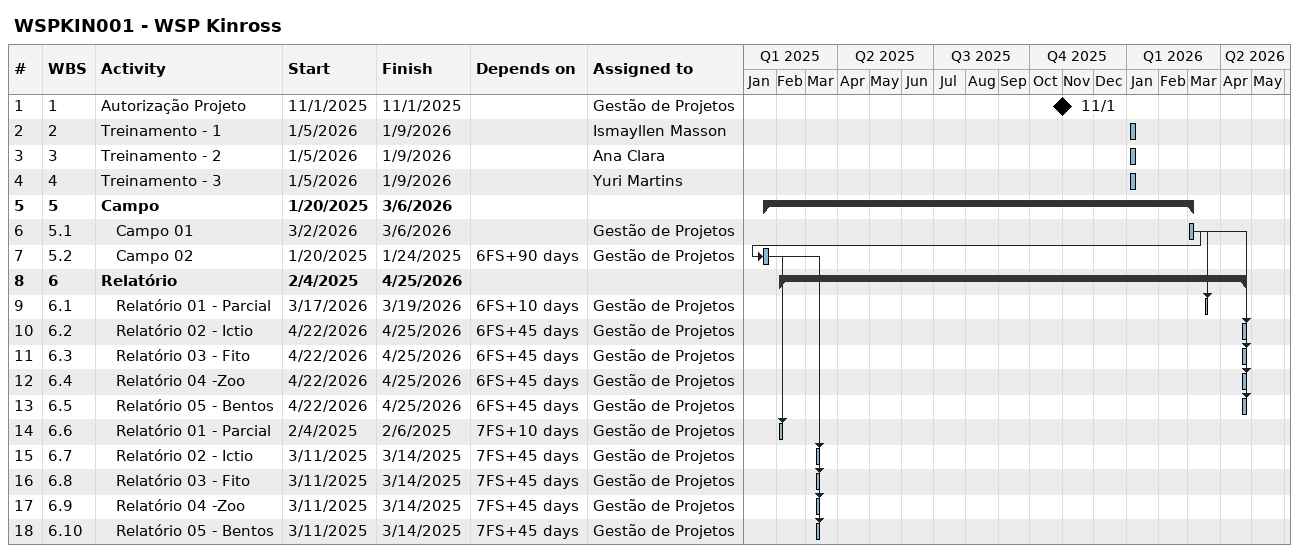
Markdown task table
WSPKIN001 - WSP Kinross

| ID | WBS | Task | Start | Finish | Predecessors | Resources |
|---|---|---|---|---|---|---|
| 1 | 1 | Autorização Projeto (milestone) | 2025-11-01 | 2025-11-01 |  | Gestão de Projetos |
| 2 | 2 | Treinamento - 1 | 2026-01-05 | 2026-01-09 |  | Ismayllen Masson |
| 3 | 3 | Treinamento - 2 | 2026-01-05 | 2026-01-09 |  | Ana Clara |
| 4 | 4 | Treinamento - 3 | 2026-01-05 | 2026-01-09 |  | Yuri Martins |
| 5 | 5 | **Campo** | 2025-01-20 | 2026-03-06 |  |  |
| 6 | 5.1 | Campo 01 | 2026-03-02 | 2026-03-06 |  | Gestão de Projetos |
| 7 | 5.2 | Campo 02 | 2025-01-20 | 2025-01-24 | 6FS+90d | Gestão de Projetos |
| 8 | 6 | **Relatório** | 2025-02-04 | 2026-04-25 |  |  |
| 9 | 6.1 | Relatório 01 - Parcial | 2026-03-17 | 2026-03-19 | 6FS+10d | Gestão de Projetos |
| 10 | 6.2 | Relatório 02 - Ictio | 2026-04-22 | 2026-04-25 | 6FS+45d | Gestão de Projetos |
| 11 | 6.3 | Relatório 03 - Fito | 2026-04-22 | 2026-04-25 | 6FS+45d | Gestão de Projetos |
| 12 | 6.4 | Relatório 04 -Zoo | 2026-04-22 | 2026-04-25 | 6FS+45d | Gestão de Projetos |
| 13 | 6.5 | Relatório 05 - Bentos | 2026-04-22 | 2026-04-25 | 6FS+45d | Gestão de Projetos |
| 14 | 6.6 | Relatório 01 - Parcial | 2025-02-04 | 2025-02-06 | 7FS+10d | Gestão de Projetos |
| 15 | 6.7 | Relatório 02 - Ictio | 2025-03-11 | 2025-03-14 | 7FS+45d | Gestão de Projetos |
| 16 | 6.8 | Relatório 03 - Fito | 2025-03-11 | 2025-03-14 | 7FS+45d | Gestão de Projetos |
| 17 | 6.9 | Relatório 04 -Zoo | 2025-03-11 | 2025-03-14 | 7FS+45d | Gestão de Projetos |
| 18 | 6.10 | Relatório 05 - Bentos | 2025-03-11 | 2025-03-14 | 7FS+45d | Gestão de Projetos |
